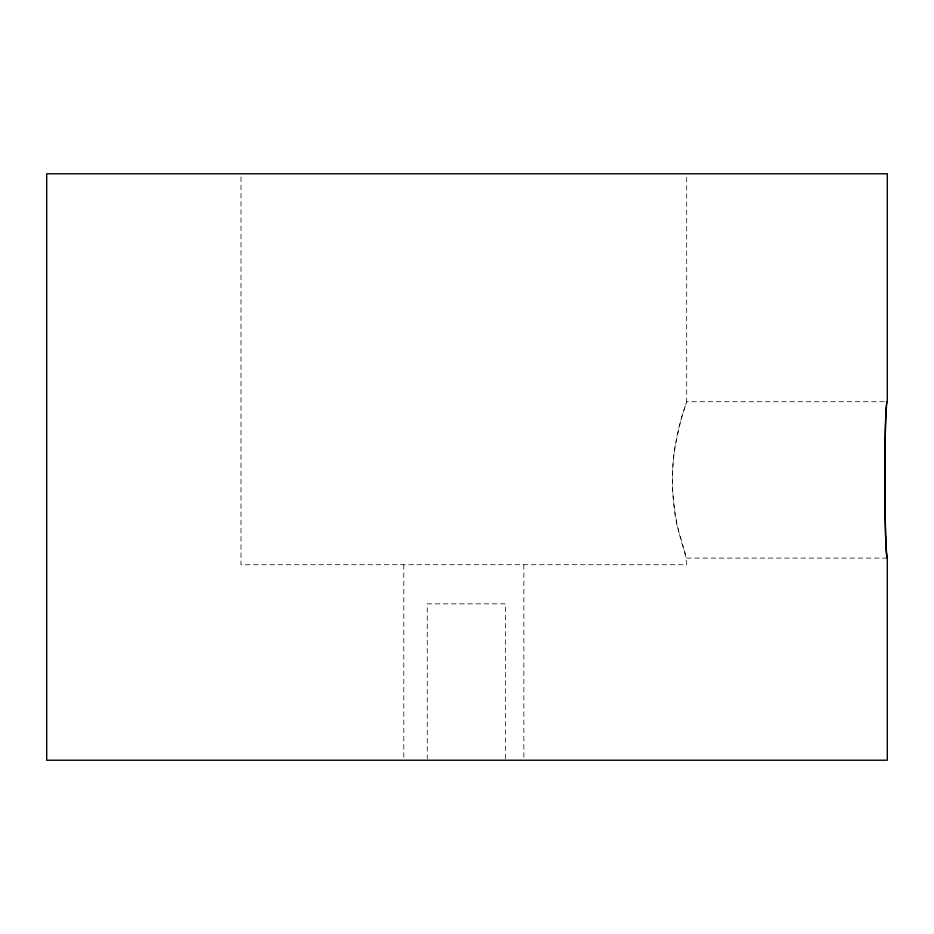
<?xml version="1.0" encoding="UTF-8"?>
<svg xmlns="http://www.w3.org/2000/svg" width="934" height="934" viewBox="0 0 934 934"><rect width="100%" height="100%" fill="white"/><g stroke="black" fill="none" stroke-linecap="round" stroke-linejoin="round"><path stroke-width="0.7" stroke-dasharray="4.67 3.5" d="M884.393 401.702L686.653 401.702L682.684 413.879A79.822 16.975 -90 0 0 680.139 422.892L679.205 426.371A78.666 21.529 -90 0 0 676.636 437.999L674.418 451.11A74.008 25.463 90 0 0 674.418 508.691C675.317 528.037 685.311 545.841 686.688 564.743L240.984 564.743L240.984 175.23M887.3 558.088L686.653 558.088L682.672 545.923A79.822 16.975 90 0 1 680.139 536.898L679.205 533.419A78.666 21.529 90 0 1 676.636 521.791L675.142 513.186A74.475 24.833 -90 0 1 675.06 446.58L680.944 419.646L686.688 401.737L686.688 175.218M523.846 564.743L523.846 760.229M505.434 758.782L505.434 603.843L427.235 603.843L427.235 758.782M403.815 564.743L403.815 760.229"/><path stroke-width="1.4" d="M885.409 430.049L885.619 422.892A78.374 2.463 90 0 1 886.249 409.139L886.541 405.531M886.541 554.259L886.249 550.651A78.269 2.463 90 0 1 885.642 536.887M885.619 536.898L885.409 529.741A78.269 2.463 90 0 1 885.432 429.909M887.3 401.702L887.3 173.771L46.7 173.771L46.7 760.229L887.3 760.229L887.3 558.088A78.211 2.44 89.9 0 1 884.848 475.838A78.211 2.44 89.9 0 1 887.3 401.795A78.269 2.475 89.9 0 0 886.529 404.714M887.3 558.088A78.269 2.463 90 0 1 886.541 553.967"/></g></svg>
